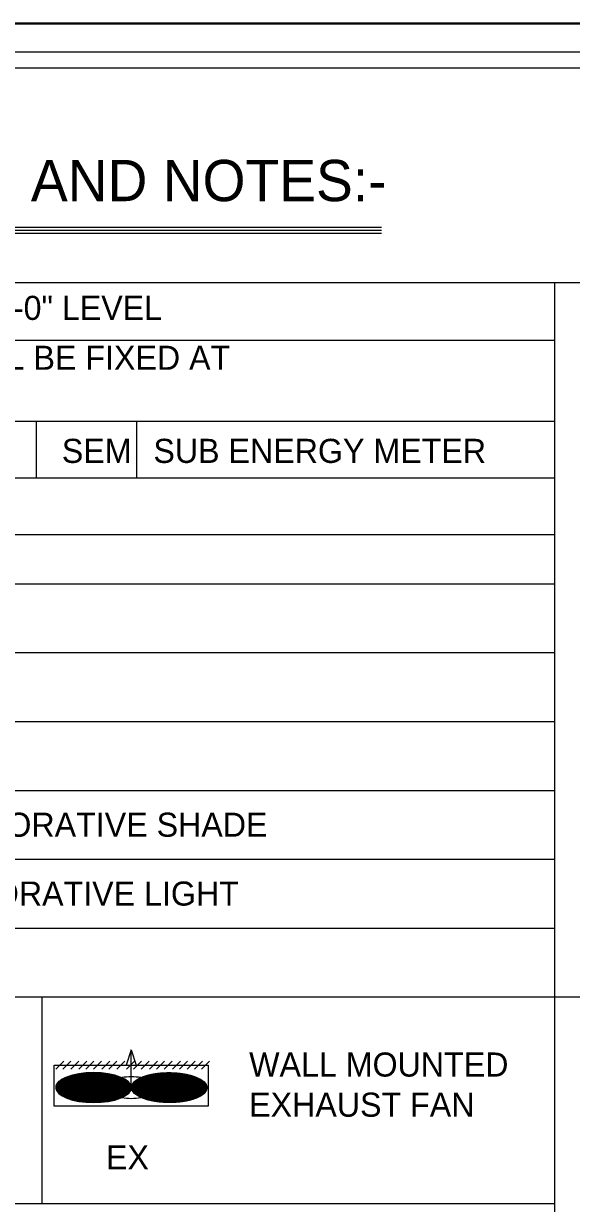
# Model space of a CAD drawing. Header units: inches. Extents: x 109699 to 44449955, y -10987 to 15824140.
# Drawn here: x 189642.9 to 189802.2, y -4035.1 to -3692.1 of the extents above; entities that cross this region are included whole.
import ezdxf

# ---------------------------------------------------------------- set-up
doc = ezdxf.new("R2010")
doc.units = ezdxf.units.IN
doc.header["$LTSCALE"] = 5
doc.header["$MEASUREMENT"] = 0
doc.layers.get('0').update_dxf_attribs({"color": 123})
for name, color, linetype, lineweight in [('@NORMAL', 7, 'Continuous', 5), ('E-ES-Energy Saver-Light', 140, 'Continuous', 13), ('E-EX-Exhaust-Fan', 190, 'Continuous', 13), ('E-Legend', 7, 'Continuous', 13), ('E-MDB', 1, 'Continuous', 13), ('E-SEM-Sub-Energy-Metrr', 11, 'Continuous', 13), ('E-SL', 3, 'Continuous', 30), ('E-Sub-Distrubtion board', 3, 'Continuous', 13), ('ha', 252, 'Continuous', 5), ('WALL-1', 8, 'Continuous', 9)]:
    doc.layers.add(name, color=color, linetype=linetype, lineweight=lineweight)
doc.styles.get("Standard").update_dxf_attribs({"font": 'times.ttf'})

# ---------------------------------------------------------------- blocks, each defined once
blk = doc.blocks.new('A$C1C755710')
at = {"linetype": 'ByBlock', "ltscale": 0.5}
h = blk.add_hatch(dxfattribs=at)
h.set_pattern_fill('ANSI31', color=256)
h.set_pattern_definition([(45, (0, 0), (-0.08838834764831843, 0.08838834764831845), [])])
edge = h.paths.add_edge_path()
edge.add_ellipse((199.1649073579174, 94.51384083836456), major_axis=(191.0280833619181, 3.971377967073551e-11), ratio=0.3951307893636453, start_angle=-2.146606530950382e-05, end_angle=6.29936271653392)
edge.add_ellipse((199.1649073579174, 94.51384083836456), major_axis=(191.0280833619181, 3.971377967073551e-11), ratio=0.3951307893636453, start_angle=6.29936271653392, end_angle=41.72868663856591)
edge.add_ellipse((199.1649073579174, 94.51384083836456), major_axis=(191.0280833619181, 3.971377967073551e-11), ratio=0.3951307893636453, start_angle=41.72868663856591, end_angle=359.9999785339347)
edge = h.paths.add_edge_path()
edge.add_ellipse((581.2210740817536, 94.51384083836456), major_axis=(-191.0280833619181, 3.971377967073551e-11), ratio=0.3951307893636453, start_angle=2.146606529957221e-05, end_angle=318.2713133614341)
edge.add_ellipse((581.2210740817536, 94.51384083836456), major_axis=(-191.0280833619181, 3.971377967073551e-11), ratio=0.3951307893636453, start_angle=318.2713133614341, end_angle=360.0000214660653)
at = {"ltscale": 2}
for p, q in [((389.0395967610093, 285.5447172545246), (364.2144678700133, 207.9370213896327)), ((389.0395967610093, 102.7958703805634), (389.0395967610093, 285.5447172545246)), ((389.0395967610093, 285.5447172545246), (413.8647256520053, 207.9370213896327)), ((9.237156729897833, 188.2013995007728), (49.73115919703559, 228.6954019679106)), ((44.42906965014117, 188.2013995007728), (84.92307211727893, 228.6954019679106)), ((83.87120178474288, 188.2013995007728), (124.3652042518806, 228.6954019679106)), ((124.5506794197281, 188.2013995007728), (165.0446818868659, 228.6954019679106)), ((159.7425923399715, 188.2013995007728), (200.2365948071092, 228.6954019679106)), ((199.1847244745732, 188.2013995007728), (239.6787269417109, 228.6954019679106)), ((241.5598876592558, 188.2013995007728), (282.0538901263935, 228.6954019679106)), ((276.7518005794991, 188.2013995007728), (317.2458030466369, 228.6954019679106)), ((316.1939327141008, 188.2013995007728), (356.6879351812386, 228.6954019679106)), ((365.3524135401385, 188.2013995007728), (405.8464160072763, 228.6954019679106)), ((400.5443264603819, 188.2013995007728), (441.0383289275196, 228.6954019679106)), ((439.9864585949836, 188.2013995007728), (480.4804610621213, 228.6954019679106)), ((481.5137070744968, 188.2013995007728), (522.0077095416345, 228.6954019679106)), ((516.7056199947401, 188.2013995007728), (557.1996224618779, 228.6954019679106)), ((556.1477521293418, 188.2013995007728), (596.6417545964796, 228.6954019679106)), ((597.6751444695255, 188.2013995007728), (638.1691469366633, 228.6954019679106)), ((632.8670573897689, 188.2013995007728), (673.3610598569066, 228.6954019679106)), ((672.3091895243706, 188.2013995007728), (712.8031919915084, 228.6954019679106)), ((708.7490936335089, 188.2013995007728), (749.2430961006467, 228.6954019679106)), ((743.9410065537522, 188.2013995007728), (784.43500902089, 228.6954019679106))]:
    blk.add_line(p, q, dxfattribs=at)
blk.add_lwpolyline([(-2.91038304567337e-11, 207.9370213896327), (777.604823705391, 207.9370213896327), (777.604823705391, -2.91038304567337e-11), (-2.91038304567337e-11, -2.91038304567337e-11)], close=True, dxfattribs=at)
for centre, start, end in [((390.1929907198355, -134.2364891821926), 80.14559333652657, 99.85440666347343), ((390.1929907198355, 323.2641150363197), 260.1455933365266, 279.8544066634735)]:
    blk.add_arc(centre, 283.1687490877094, start, end, dxfattribs=at)
at = {"extrusion": (0, 0, -1)}
blk.add_ellipse((199.1649073579174, 94.51384083836456), major_axis=(191.0280833619181, 3.971377967073551e-11), ratio=0.3951307893636453, dxfattribs=at)
blk.add_ellipse((581.2210740817536, 94.51384083836456), major_axis=(-191.0280833619181, 3.971377967073551e-11), ratio=0.3951307893636453)
blk = doc.blocks.new('zxczxczxcz')
at = {"layer": '@NORMAL'}
for points in [[(177327.5446916085, -15450.10043627545), (175295.1813820154, -15450.10043627545), (175295.1813820154, -14276.83252409846), (177327.5446916085, -14276.83252409846)], [(177319.9075666944, -15442.46331136129), (175302.8185069296, -15442.46331136129), (175302.8185069296, -14284.46964901264), (177319.9075666944, -14284.46964901264)]]:
    blk.add_lwpolyline(points, close=True, dxfattribs=at)
at = {"layer": 'WALL-1', "lineweight": 30}
blk.add_lwpolyline([(177340.9096602083, -15463.46540487523), (175281.8164134157, -15463.46540487523), (175281.8164134157, -14263.46755549865), (177340.9096602083, -14263.46755549865)], close=True, dxfattribs=at)

msp = doc.modelspace()

# ---------------------------------------------------------------- linework, layer by layer
at = {"layer": 'E-Legend', "ltscale": 2}
for p, q in [((189371.2327171954, -3751.363783074502), (189746.9458797087, -3751.363783074502)), ((189371.2327171954, -3752.164478058464), (189746.9458797087, -3752.164478058464)), ((189371.2327171954, -3753.096734008016), (189746.9458797087, -3753.096734008016))]:
    msp.add_line(p, q, dxfattribs=at)
at = {"layer": 'ha', "color": 11}
for p, q in [((189797.2326983153, -3767.399691088433), (189797.2326983153, -4228.111751226675)), ((189370.7749965809, -3784.1542398804), (189797.2326983153, -3784.154239880408)), ((189370.7749965809, -3807.736407428011), (189797.2326983153, -3807.736407428011)), ((189646.5329297165, -3807.736407428011), (189646.5329297165, -3824.220200196744)), ((189675.6729598151, -3807.736407428011), (189675.6729598151, -3824.220200196744)), ((189370.7749965809, -3824.220200196744), (189797.2326983153, -3824.220200196744)), ((189370.7749965809, -3840.644088565975), (189797.2326983153, -3840.644088565975)), ((189370.7749965809, -3854.98585421955), (189797.2326983153, -3854.98585421955)), ((189370.7749965809, -3874.997482314549), (189797.2326983153, -3874.997482314549)), ((189370.7749965809, -3895.009110409547), (189797.2326983153, -3895.009110409547)), ((189370.7749965809, -3915.02073850455), (189797.2326983153, -3915.02073850455)), ((189370.7749965809, -3935.032366599552), (189797.2326983153, -3935.032366599552)), ((189370.7749965809, -3955.043994694554), (189797.2326983153, -3955.043994694554)), ((189370.7749965809, -3975.055622789553), (190157.3275177802, -3975.055622789553)), ((189648.1874221295, -3975.055622789553), (189648.1874221295, -4035.090507074553)), ((189370.7749965809, -4035.090507074553), (189797.2326983153, -4035.090507074553))]:
    msp.add_line(p, q, dxfattribs=at)
msp.add_lwpolyline([(189370.7749965809, -3767.399691088433), (190157.3275177802, -3767.399691088433), (190157.3275177802, -4228.111751226675), (189370.7749965809, -4228.111751226675)], close=True, dxfattribs=at)

# ---------------------------------------------------------------- block references
at = {"layer": 'E-EX-Exhaust-Fan', "xscale": 0.05760000001464505, "yscale": 0.05760000001464505, "zscale": 0.05760000001464505}
msp.add_blockref('A$C1C755710', (189651.7353369463, -4006.872472869937), dxfattribs=at)
at = {"layer": 'WALL-1', "linetype": 'Continuous', "xscale": 0.6134401050624002, "yscale": 0.6134401050624002, "zscale": 0.6134401050624002}
msp.add_blockref('zxczxczxcz', (81618.88146757595, 5057.639405301983), dxfattribs=at)

# ---------------------------------------------------------------- texts
at = {"layer": 'E-ES-Energy Saver-Light', "insert": (189484.9495289089, -3921.511657451519), "char_height": 7, "width": 305.5295024425432, "attachment_point": 1}
msp.add_mtext('{\\fCentury Gothic|b0|i0|c0|p34;ENERGY SAVER LIGHT WITH DECORATIVE SHADE}', dxfattribs=at)
at = {"layer": 'E-EX-Exhaust-Fan', "char_height": 7, "attachment_point": 1}
for s, insert, width in [('{\\fCentury Gothic|b0|i0|c0|p34;WALL MOUNTED \\PEXHAUST FAN }', (189708.4631643772, -3991.222585371414), 305.5295024425432), ('{\\fCentury Gothic|b0|i0|c0|p34;EX}', (189666.8220644655, -4018.218729926149), 24.08470202641911)]:
    msp.add_mtext(s, dxfattribs=dict(at, insert=insert, width=width))
at = {"layer": 'E-MDB', "attachment_point": 1}
for s, insert, char_height, width in [('{\\fCentury Gothic|b0|i0|c0|p34;LEGEND, CONDUIT, CABLE CHART AND NOTES:-}', (189371.2617929218, -3731.760674816323), 12, 574.9240867442859), ('{\\fCentury Gothic|b0|i0|c0|p34;MAIN DISTRIBUTION BOARD AT 3\'-0" LEVEL}', (189487.6622570081, -3771.275769352097), 7, 218.0911586145812)]:
    msp.add_mtext(s, dxfattribs=dict(at, insert=insert, char_height=char_height, width=width))
at = {"layer": 'E-SEM-Sub-Energy-Metrr', "char_height": 7, "attachment_point": 1}
for s, insert, width in [('{\\fCentury Gothic|b0|i0|c0|p34;SEM}', (189653.9850153719, -3812.844677670574), 24.08470202641911), ('{\\fCentury Gothic|b0|i0|c0|p34;SUB ENERGY METER}', (189680.6149583782, -3812.844677670574), 101.8193825252529)]:
    msp.add_mtext(s, dxfattribs=dict(at, insert=insert, width=width))
at = {"layer": 'E-SL', "insert": (189484.9495289089, -3941.523285546521), "char_height": 7, "width": 305.5295024425432, "attachment_point": 1}
msp.add_mtext('{\\fCentury Gothic|b0|i0|c0|p34;WEATHER PROOF OUTSIDE DECORATIVE LIGHT}', dxfattribs=at)
at = {"layer": 'E-Sub-Distrubtion board', "insert": (189487.1039128274, -3785.773227132914), "char_height": 7, "width": 228.3200240039441, "attachment_point": 1}
msp.add_mtext('{\\fCentury Gothic|b0|i0|c0|p34;SUB DISTRIBUTION BOARD SHALL BE FIXED AT\\P6\'-8" FORM THE FLOOR LEVEL }', dxfattribs=at)

doc.saveas('drawing.dxf')
